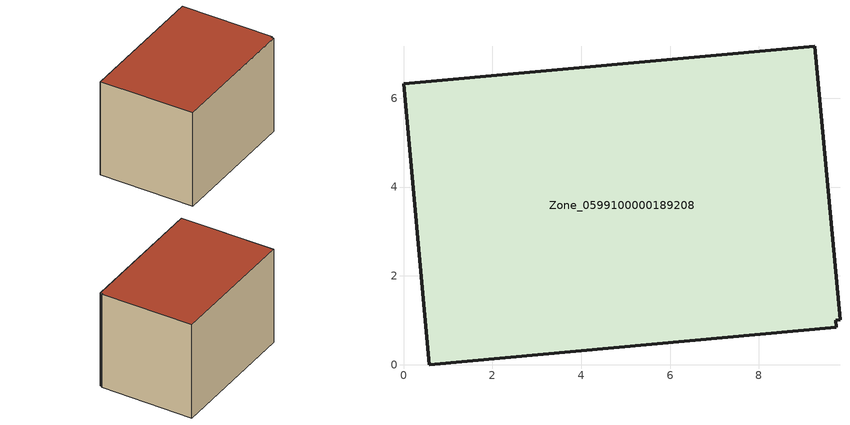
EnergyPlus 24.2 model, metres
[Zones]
Zone_0599100000189208
 floor ground (C_G): 0,6.33 9.26,7.17 9.82,1.01 9.73,1 9.74,0.84 0.58,0 z0
 wall outside (C_F): 9.26,7.17 0,6.33 0.58,0 9.74,0.84 9.73,1 9.82,1.01 9.26,7.17 z0:6.64
 roof outside (C_R): 0,6.33 0.58,0 9.74,0.84 9.73,1 9.82,1.01 9.26,7.17 z6.64
[BUILDING]
Pand.0599100000189208: North Axis=0; Terrain=City; Loads Convergence Tolerance Value=0.04; Temperature Convergence Tolerance Value=0.4; Solar Distribution=FullExterior; Maximum Number of Warmup Days=25; Minimum Number of Warmup Days=1
[Site:Location]
Rotterdam.The.Hague.AP_ZH_NLD Design_Conditions: Latitude=51.96; Longitude=4.45; Time Zone=1; Elevation=-4.5
[SITE:GROUNDTEMPERATURE:BUILDINGSURFACE]
18, 18, 18, 18, 18, 18, 18, 18, 18, 18, 18, 18
[MATERIAL] Thermal Absorptance=0.9; Solar Absorptance=0.7; Visible Absorptance=0.7
Name | Roughness | Thickness | Conductivity | Density | Specific Heat
G.TC.1946-1964 | MediumSmooth | 0.15 | 1 | 540 | 1210
F.TC.1946-1964 | Rough | 0.3 | 0.857143 | 1920 | 840
R.TC.1946-1964 | MediumRough | 0.2 | 0.235294 | 1500 | 1000
[CONSTRUCTION]
C_G: G.TC.1946-1964
C_F: F.TC.1946-1964
C_R: R.TC.1946-1964
[ZONE]
Zone_0599100000189208: Type=1; Multiplier=1; Ceiling Height=Autocalculate; Volume=Autocalculate; Floor Area=autocalculate; Part of Total Floor Area=Yes
[ZONEINFILTRATION:DESIGNFLOWRATE]
Infil_Zone_0599100000189208: Zone or ZoneList or Space or SpaceList=Zone_0599100000189208; Schedule=AlwaysOn; Design Flow Rate Calculation Method=Flow/Area; Flow Rate per Floor Area=0.003; Constant Term Coefficient=1; Temperature Term Coefficient=0; Velocity Term Coefficient=0; Velocity Squared Term Coefficient=0
[HVACTEMPLATE:ZONE:IDEALLOADSAIRSYSTEM]
Zone_0599100000189208: Maximum Heating Supply Air Temperature=50; Minimum Cooling Supply Air Temperature=13; Maximum Heating Supply Air Humidity Ratio=0.0156; Minimum Cooling Supply Air Humidity Ratio=0.0077; Heating Limit=NoLimit; Cooling Limit=NoLimit; Dehumidification Control Type=ConstantSensibleHeatRatio; Cooling Sensible Heat Ratio=0.7; Dehumidification Setpoint=60; Humidification Control Type=None; Humidification Setpoint=30; Outdoor Air Method=None; Outdoor Air Flow Rate per Person=0.00944; Outdoor Air Flow Rate per Zone Floor Area=0; Outdoor Air Flow Rate per Zone=0; Demand Controlled Ventilation Type=None; Outdoor Air Economizer Type=NoEconomizer; Heat Recovery Type=None; Sensible Heat Recovery Effectiveness=0.7; Latent Heat Recovery Effectiveness=0.65
[ZONECONTROL:THERMOSTAT]
ThermostatControl_Zone_0599100000189208: Zone or ZoneList=Zone_0599100000189208; Control Type Schedule=DualSetpointControlType; Control 1=Thermostat_Zone_0599100000189208; Temperature Difference Between Cutout And Setpoint=0
[THERMOSTATSETPOINT:DUALSETPOINT]
Thermostat_Zone_0599100000189208: Heating Setpoint Temperature Schedule=HeatingSetpoint_Zone_0599100000189208; Cooling Setpoint Temperature Schedule=CoolingSetpoint_Zone_0599100000189208
[SCHEDULE:COMPACT]
HeatingSetpoint_Zone_0599100000189208: Through: 12/31, For: AllDays, Until: 24:00, 21
CoolingSetpoint_Zone_0599100000189208: Through: 12/31, For: AllDays, Until: 24:00, 24
DualSetpointControlType: Through: 12/31, For: AllDays, Until: 24:00, 4
AlwaysOn: Through: 12/31, For: AllDays, Until: 24:00, 1
